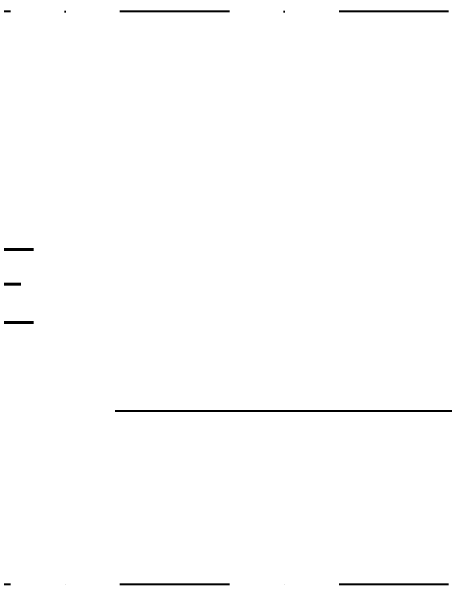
# Model space of a CAD drawing. Extents: x -437689 to -407696, y -55787 to -37037.
# Drawn here: x -435574.1 to -435277.3, y -50522.8 to -50130.3 of the extents above; entities that cross this region are included whole.
import ezdxf

# ---------------------------------------------------------------- set-up
doc = ezdxf.new("R2010")
doc.units = 0
doc.header["$LTSCALE"] = 150
doc.header["$MEASUREMENT"] = 0
doc.linetypes.add('DASHDOT', pattern=[1, 0.5, -0.25, 0, -0.25])
for name, color, linetype in [('DR', 6, 'CONTINUOUS'), ('GRID', 252, 'DASHDOT'), ('TEXT', 7, 'CONTINUOUS')]:
    doc.layers.add(name, color=color, linetype=linetype)
doc.styles.add('T', font='romans.shx', dxfattribs={"height": 450})

msp = doc.modelspace()

# ---------------------------------------------------------------- linework, layer by layer
at = {"layer": 'DR', "linetype": 'CONTINUOUS', "ltscale": 900}
msp.add_lwpolyline([(-435080.14, -50136.31), (-435080.14, -50404.03), (-435502.98, -50404.03)], dxfattribs=at)
at = {"layer": 'GRID'}
for p, q in [((-432722.96, -50130.33), (-436475.27, -50130.33)), ((-432722.96, -50522.83), (-436475.27, -50522.83)), ((-432722.96, -50522.83), (-436475.27, -50522.83))]:
    msp.add_line(p, q, dxfattribs=at)

# ---------------------------------------------------------------- texts
at = {"layer": 'TEXT', "style": 'T', "width": 0.8}
msp.add_text('80%%c C.I. WASTE PIPE', height=50, dxfattribs=at).set_placement((-436109.36, -50343.4))

doc.saveas('drawing.dxf')
